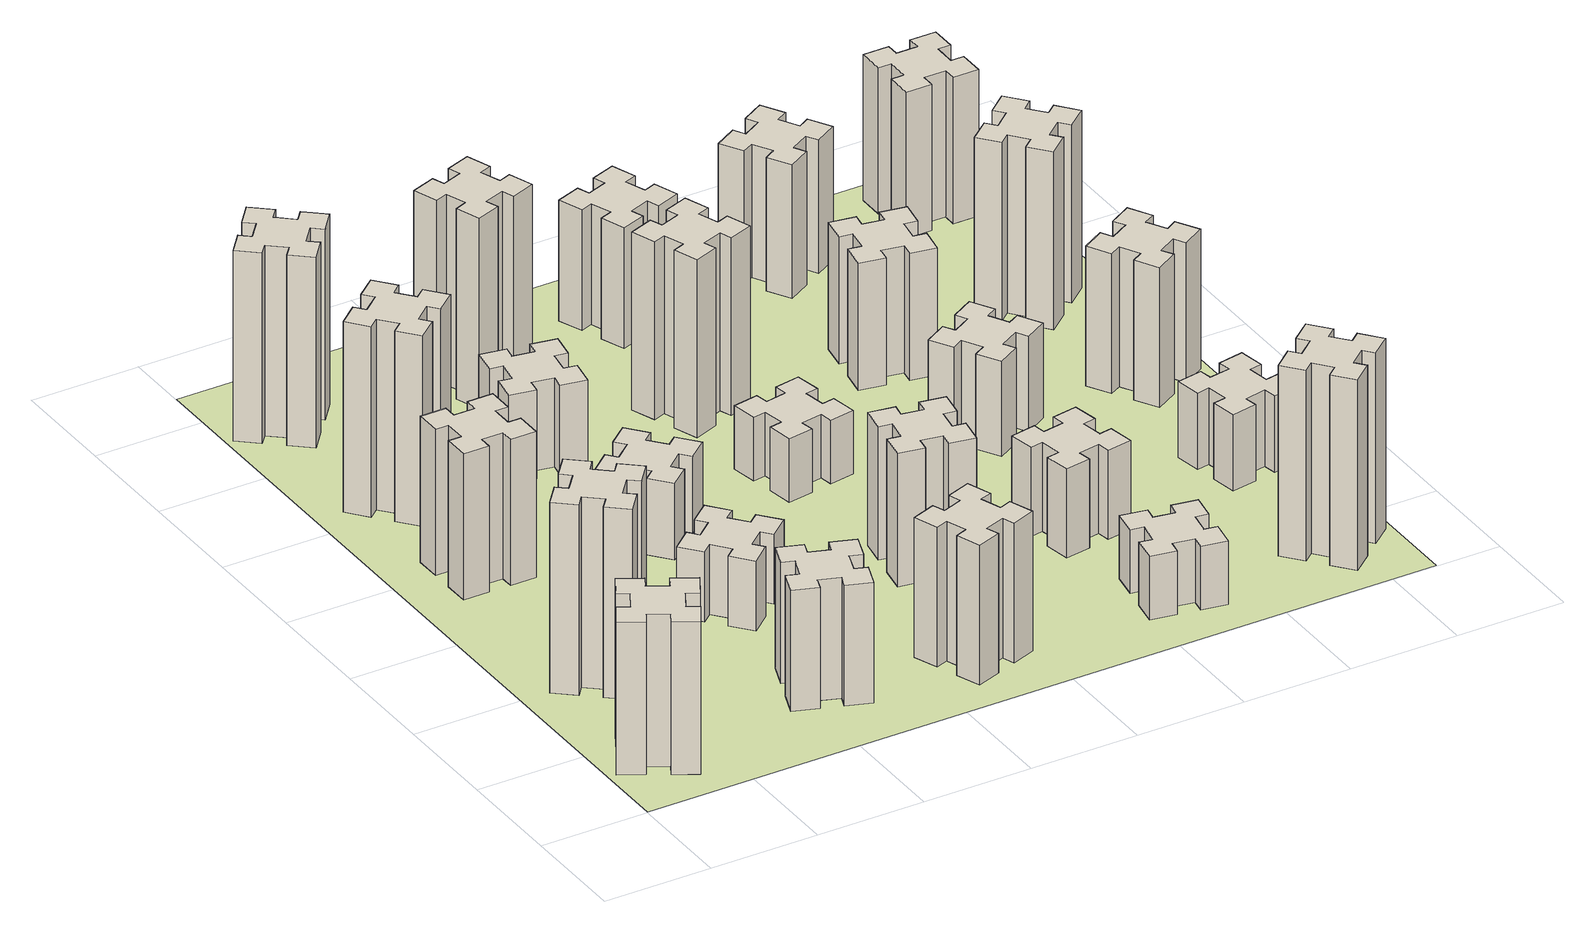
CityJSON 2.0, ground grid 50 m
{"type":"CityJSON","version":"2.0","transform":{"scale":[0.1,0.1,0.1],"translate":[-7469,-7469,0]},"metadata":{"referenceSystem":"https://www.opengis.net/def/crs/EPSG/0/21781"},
"CityObjects":{
"building1":{"type":"Building","attributes":{"class":"1000","function":"1000","usage":"1000","yearOfConstruction":2016,"roofType":"1000","measuredHeight":72,"storeysAboveGround":30,"storeysBelowGround":0},"geometry":[{"type":"Solid","lod":"1","boundaries":[[[[0,1,2,3,4,5,6,7,8,9,10,11,12,13,14,15,16,17,18,19]],[[17,16,20,21]],[[16,15,22,20]],[[15,14,23,22]],[[14,13,24,23]],[[13,12,25,24]],[[12,11,26,25]],[[11,10,27,26]],[[10,9,28,27]],[[9,8,29,28]],[[8,7,30,29]],[[7,6,31,30]],[[6,5,32,31]],[[5,4,33,32]],[[4,3,34,33]],[[3,2,35,34]],[[2,1,36,35]],[[1,0,37,36]],[[0,19,38,37]],[[19,18,39,38]],[[18,17,21,39]],[[24,25,26,27,28,29,30,31,32,33,34,35,36,37,38,39,21,20,22,23]]]]}]},
"building2":{"type":"Building","attributes":{"class":"1000","function":"1000","usage":"1000","yearOfConstruction":2016,"roofType":"1000","measuredHeight":90,"storeysAboveGround":30,"storeysBelowGround":0},"geometry":[{"type":"Solid","lod":"1","boundaries":[[[[40,41,42,43,44,45,46,47,48,49,50,51,52,53,54,55,56,57,58,59]],[[57,56,60,61]],[[56,55,62,60]],[[55,54,63,62]],[[54,53,64,63]],[[53,52,65,64]],[[52,51,66,65]],[[51,50,67,66]],[[50,49,68,67]],[[49,48,69,68]],[[48,47,70,69]],[[47,46,71,70]],[[46,45,72,71]],[[45,44,73,72]],[[44,43,74,73]],[[43,42,75,74]],[[42,41,76,75]],[[41,40,77,76]],[[40,59,78,77]],[[59,58,79,78]],[[58,57,61,79]],[[64,65,66,67,68,69,70,71,72,73,74,75,76,77,78,79,61,60,62,63]]]]}]},
"building3":{"type":"Building","attributes":{"class":"1000","function":"1000","usage":"1000","yearOfConstruction":2016,"roofType":"1000","measuredHeight":69,"storeysAboveGround":30,"storeysBelowGround":0},"geometry":[{"type":"Solid","lod":"1","boundaries":[[[[80,81,82,83,84,85,86,87,88,89,90,91,92,93,94,95,96,97,98,99]],[[97,96,100,101]],[[96,95,102,100]],[[95,94,103,102]],[[94,93,104,103]],[[93,92,105,104]],[[92,91,106,105]],[[91,90,107,106]],[[90,89,108,107]],[[89,88,109,108]],[[88,87,110,109]],[[87,86,111,110]],[[86,85,112,111]],[[85,84,113,112]],[[84,83,114,113]],[[83,82,115,114]],[[82,81,116,115]],[[81,80,117,116]],[[80,99,118,117]],[[99,98,119,118]],[[98,97,101,119]],[[104,105,106,107,108,109,110,111,112,113,114,115,116,117,118,119,101,100,102,103]]]]}]},
"building4":{"type":"Building","attributes":{"class":"1000","function":"1000","usage":"1000","yearOfConstruction":2016,"roofType":"1000","measuredHeight":90,"storeysAboveGround":30,"storeysBelowGround":0},"geometry":[{"type":"Solid","lod":"1","boundaries":[[[[120,121,122,123,124,125,126,127,128,129,130,131,132,133,134,135,136,137,138,139]],[[137,136,140,141]],[[136,135,142,140]],[[135,134,143,142]],[[134,133,144,143]],[[133,132,145,144]],[[132,131,146,145]],[[131,130,147,146]],[[130,129,148,147]],[[129,128,149,148]],[[128,127,150,149]],[[127,126,151,150]],[[126,125,152,151]],[[125,124,153,152]],[[124,123,154,153]],[[123,122,155,154]],[[122,121,156,155]],[[121,120,157,156]],[[120,139,158,157]],[[139,138,159,158]],[[138,137,141,159]],[[144,145,146,147,148,149,150,151,152,153,154,155,156,157,158,159,141,140,142,143]]]]}]},
"building5":{"type":"Building","attributes":{"class":"1000","function":"1000","usage":"1000","yearOfConstruction":2016,"roofType":"1000","measuredHeight":57,"storeysAboveGround":30,"storeysBelowGround":0},"geometry":[{"type":"Solid","lod":"1","boundaries":[[[[160,161,162,163,164,165,166,167,168,169,170,171,172,173,174,175,176,177,178,179]],[[177,176,180,181]],[[176,175,182,180]],[[175,174,183,182]],[[174,173,184,183]],[[173,172,185,184]],[[172,171,186,185]],[[171,170,187,186]],[[170,169,188,187]],[[169,168,189,188]],[[168,167,190,189]],[[167,166,191,190]],[[166,165,192,191]],[[165,164,193,192]],[[164,163,194,193]],[[163,162,195,194]],[[162,161,196,195]],[[161,160,197,196]],[[160,179,198,197]],[[179,178,199,198]],[[178,177,181,199]],[[184,185,186,187,188,189,190,191,192,193,194,195,196,197,198,199,181,180,182,183]]]]}]},
"building6":{"type":"Building","attributes":{"class":"1000","function":"1000","usage":"1000","yearOfConstruction":2016,"roofType":"1000","measuredHeight":90,"storeysAboveGround":30,"storeysBelowGround":0},"geometry":[{"type":"Solid","lod":"1","boundaries":[[[[200,201,202,203,204,205,206,207,208,209,210,211,212,213,214,215,216,217,218,219]],[[217,216,220,221]],[[216,215,222,220]],[[215,214,223,222]],[[214,213,224,223]],[[213,212,225,224]],[[212,211,226,225]],[[211,210,227,226]],[[210,209,228,227]],[[209,208,229,228]],[[208,207,230,229]],[[207,206,231,230]],[[206,205,232,231]],[[205,204,233,232]],[[204,203,234,233]],[[203,202,235,234]],[[202,201,236,235]],[[201,200,237,236]],[[200,219,238,237]],[[219,218,239,238]],[[218,217,221,239]],[[224,225,226,227,228,229,230,231,232,233,234,235,236,237,238,239,221,220,222,223]]]]}]},
"building7":{"type":"Building","attributes":{"class":"1000","function":"1000","usage":"1000","yearOfConstruction":2016,"roofType":"1000","measuredHeight":33,"storeysAboveGround":30,"storeysBelowGround":0},"geometry":[{"type":"Solid","lod":"1","boundaries":[[[[240,241,242,243,244,245,246,247,248,249,250,251,252,253,254,255,256,257,258,259]],[[257,256,260,261]],[[256,255,262,260]],[[255,254,263,262]],[[254,253,264,263]],[[253,252,265,264]],[[252,251,266,265]],[[251,250,267,266]],[[250,249,268,267]],[[249,248,269,268]],[[248,247,270,269]],[[247,246,271,270]],[[246,245,272,271]],[[245,244,273,272]],[[244,243,274,273]],[[243,242,275,274]],[[242,241,276,275]],[[241,240,277,276]],[[240,259,278,277]],[[259,258,279,278]],[[258,257,261,279]],[[264,265,266,267,268,269,270,271,272,273,274,275,276,277,278,279,261,260,262,263]]]]}]},
"building8":{"type":"Building","attributes":{"class":"1000","function":"1000","usage":"1000","yearOfConstruction":2016,"roofType":"1000","measuredHeight":36,"storeysAboveGround":30,"storeysBelowGround":0},"geometry":[{"type":"Solid","lod":"1","boundaries":[[[[280,281,282,283,284,285,286,287,288,289,290,291,292,293,294,295,296,297,298,299]],[[297,296,300,301]],[[296,295,302,300]],[[295,294,303,302]],[[294,293,304,303]],[[293,292,305,304]],[[292,291,306,305]],[[291,290,307,306]],[[290,289,308,307]],[[289,288,309,308]],[[288,287,310,309]],[[287,286,311,310]],[[286,285,312,311]],[[285,284,313,312]],[[284,283,314,313]],[[283,282,315,314]],[[282,281,316,315]],[[281,280,317,316]],[[280,299,318,317]],[[299,298,319,318]],[[298,297,301,319]],[[304,305,306,307,308,309,310,311,312,313,314,315,316,317,318,319,301,300,302,303]]]]}]},
"building9":{"type":"Building","attributes":{"class":"1000","function":"1000","usage":"1000","yearOfConstruction":2016,"roofType":"1000","measuredHeight":42,"storeysAboveGround":30,"storeysBelowGround":0},"geometry":[{"type":"Solid","lod":"1","boundaries":[[[[320,321,322,323,324,325,326,327,328,329,330,331,332,333,334,335,336,337,338,339]],[[337,336,340,341]],[[336,335,342,340]],[[335,334,343,342]],[[334,333,344,343]],[[333,332,345,344]],[[332,331,346,345]],[[331,330,347,346]],[[330,329,348,347]],[[329,328,349,348]],[[328,327,350,349]],[[327,326,351,350]],[[326,325,352,351]],[[325,324,353,352]],[[324,323,354,353]],[[323,322,355,354]],[[322,321,356,355]],[[321,320,357,356]],[[320,339,358,357]],[[339,338,359,358]],[[338,337,341,359]],[[344,345,346,347,348,349,350,351,352,353,354,355,356,357,358,359,341,340,342,343]]]]}]},
"building10":{"type":"Building","attributes":{"class":"1000","function":"1000","usage":"1000","yearOfConstruction":2016,"roofType":"1000","measuredHeight":66,"storeysAboveGround":30,"storeysBelowGround":0},"geometry":[{"type":"Solid","lod":"1","boundaries":[[[[360,361,362,363,364,365,366,367,368,369,370,371,372,373,374,375,376,377,378,379]],[[377,376,380,381]],[[376,375,382,380]],[[375,374,383,382]],[[374,373,384,383]],[[373,372,385,384]],[[372,371,386,385]],[[371,370,387,386]],[[370,369,388,387]],[[369,368,389,388]],[[368,367,390,389]],[[367,366,391,390]],[[366,365,392,391]],[[365,364,393,392]],[[364,363,394,393]],[[363,362,395,394]],[[362,361,396,395]],[[361,360,397,396]],[[360,379,398,397]],[[379,378,399,398]],[[378,377,381,399]],[[384,385,386,387,388,389,390,391,392,393,394,395,396,397,398,399,381,380,382,383]]]]}]},
"building11":{"type":"Building","attributes":{"class":"1000","function":"1000","usage":"1000","yearOfConstruction":2016,"roofType":"1000","measuredHeight":90,"storeysAboveGround":30,"storeysBelowGround":0},"geometry":[{"type":"Solid","lod":"1","boundaries":[[[[400,401,402,403,404,405,406,407,408,409,410,411,412,413,414,415,416,417,418,419]],[[417,416,420,421]],[[416,415,422,420]],[[415,414,423,422]],[[414,413,424,423]],[[413,412,425,424]],[[412,411,426,425]],[[411,410,427,426]],[[410,409,428,427]],[[409,408,429,428]],[[408,407,430,429]],[[407,406,431,430]],[[406,405,432,431]],[[405,404,433,432]],[[404,403,434,433]],[[403,402,435,434]],[[402,401,436,435]],[[401,400,437,436]],[[400,419,438,437]],[[419,418,439,438]],[[418,417,421,439]],[[424,425,426,427,428,429,430,431,432,433,434,435,436,437,438,439,421,420,422,423]]]]}]},
"building12":{"type":"Building","attributes":{"class":"1000","function":"1000","usage":"1000","yearOfConstruction":2016,"roofType":"1000","measuredHeight":63,"storeysAboveGround":30,"storeysBelowGround":0},"geometry":[{"type":"Solid","lod":"1","boundaries":[[[[440,441,442,443,444,445,446,447,448,449,450,451,452,453,454,455,456,457,458,459]],[[457,456,460,461]],[[456,455,462,460]],[[455,454,463,462]],[[454,453,464,463]],[[453,452,465,464]],[[452,451,466,465]],[[451,450,467,466]],[[450,449,468,467]],[[449,448,469,468]],[[448,447,470,469]],[[447,446,471,470]],[[446,445,472,471]],[[445,444,473,472]],[[444,443,474,473]],[[443,442,475,474]],[[442,441,476,475]],[[441,440,477,476]],[[440,459,478,477]],[[459,458,479,478]],[[458,457,461,479]],[[464,465,466,467,468,469,470,471,472,473,474,475,476,477,478,479,461,460,462,463]]]]}]},
"building13":{"type":"Building","attributes":{"class":"1000","function":"1000","usage":"1000","yearOfConstruction":2016,"roofType":"1000","measuredHeight":30,"storeysAboveGround":30,"storeysBelowGround":0},"geometry":[{"type":"Solid","lod":"1","boundaries":[[[[480,481,482,483,484,485,486,487,488,489,490,491,492,493,494,495,496,497,498,499]],[[497,496,500,501]],[[496,495,502,500]],[[495,494,503,502]],[[494,493,504,503]],[[493,492,505,504]],[[492,491,506,505]],[[491,490,507,506]],[[490,489,508,507]],[[489,488,509,508]],[[488,487,510,509]],[[487,486,511,510]],[[486,485,512,511]],[[485,484,513,512]],[[484,483,514,513]],[[483,482,515,514]],[[482,481,516,515]],[[481,480,517,516]],[[480,499,518,517]],[[499,498,519,518]],[[498,497,501,519]],[[504,505,506,507,508,509,510,511,512,513,514,515,516,517,518,519,501,500,502,503]]]]}]},
"building14":{"type":"Building","attributes":{"class":"1000","function":"1000","usage":"1000","yearOfConstruction":2016,"roofType":"1000","measuredHeight":84,"storeysAboveGround":30,"storeysBelowGround":0},"geometry":[{"type":"Solid","lod":"1","boundaries":[[[[520,521,522,523,524,525,526,527,528,529,530,531,532,533,534,535,536,537,538,539]],[[537,536,540,541]],[[536,535,542,540]],[[535,534,543,542]],[[534,533,544,543]],[[533,532,545,544]],[[532,531,546,545]],[[531,530,547,546]],[[530,529,548,547]],[[529,528,549,548]],[[528,527,550,549]],[[527,526,551,550]],[[526,525,552,551]],[[525,524,553,552]],[[524,523,554,553]],[[523,522,555,554]],[[522,521,556,555]],[[521,520,557,556]],[[520,539,558,557]],[[539,538,559,558]],[[538,537,541,559]],[[544,545,546,547,548,549,550,551,552,553,554,555,556,557,558,559,541,540,542,543]]]]}]},
"building15":{"type":"Building","attributes":{"class":"1000","function":"1000","usage":"1000","yearOfConstruction":2016,"roofType":"1000","measuredHeight":30,"storeysAboveGround":30,"storeysBelowGround":0},"geometry":[{"type":"Solid","lod":"1","boundaries":[[[[560,561,562,563,564,565,566,567,568,569,570,571,572,573,574,575,576,577,578,579]],[[577,576,580,581]],[[576,575,582,580]],[[575,574,583,582]],[[574,573,584,583]],[[573,572,585,584]],[[572,571,586,585]],[[571,570,587,586]],[[570,569,588,587]],[[569,568,589,588]],[[568,567,590,589]],[[567,566,591,590]],[[566,565,592,591]],[[565,564,593,592]],[[564,563,594,593]],[[563,562,595,594]],[[562,561,596,595]],[[561,560,597,596]],[[560,579,598,597]],[[579,578,599,598]],[[578,577,581,599]],[[584,585,586,587,588,589,590,591,592,593,594,595,596,597,598,599,581,580,582,583]]]]}]},
"building16":{"type":"Building","attributes":{"class":"1000","function":"1000","usage":"1000","yearOfConstruction":2016,"roofType":"1000","measuredHeight":57,"storeysAboveGround":30,"storeysBelowGround":0},"geometry":[{"type":"Solid","lod":"1","boundaries":[[[[600,601,602,603,604,605,606,607,608,609,610,611,612,613,614,615,616,617,618,619]],[[617,616,620,621]],[[616,615,622,620]],[[615,614,623,622]],[[614,613,624,623]],[[613,612,625,624]],[[612,611,626,625]],[[611,610,627,626]],[[610,609,628,627]],[[609,608,629,628]],[[608,607,630,629]],[[607,606,631,630]],[[606,605,632,631]],[[605,604,633,632]],[[604,603,634,633]],[[603,602,635,634]],[[602,601,636,635]],[[601,600,637,636]],[[600,619,638,637]],[[619,618,639,638]],[[618,617,621,639]],[[624,625,626,627,628,629,630,631,632,633,634,635,636,637,638,639,621,620,622,623]]]]}]},
"building17":{"type":"Building","attributes":{"class":"1000","function":"1000","usage":"1000","yearOfConstruction":2016,"roofType":"1000","measuredHeight":42,"storeysAboveGround":30,"storeysBelowGround":0},"geometry":[{"type":"Solid","lod":"1","boundaries":[[[[640,641,642,643,644,645,646,647,648,649,650,651,652,653,654,655,656,657,658,659]],[[657,656,660,661]],[[656,655,662,660]],[[655,654,663,662]],[[654,653,664,663]],[[653,652,665,664]],[[652,651,666,665]],[[651,650,667,666]],[[650,649,668,667]],[[649,648,669,668]],[[648,647,670,669]],[[647,646,671,670]],[[646,645,672,671]],[[645,644,673,672]],[[644,643,674,673]],[[643,642,675,674]],[[642,641,676,675]],[[641,640,677,676]],[[640,659,678,677]],[[659,658,679,678]],[[658,657,661,679]],[[664,665,666,667,668,669,670,671,672,673,674,675,676,677,678,679,661,660,662,663]]]]}]},
"building18":{"type":"Building","attributes":{"class":"1000","function":"1000","usage":"1000","yearOfConstruction":2016,"roofType":"1000","measuredHeight":45,"storeysAboveGround":30,"storeysBelowGround":0},"geometry":[{"type":"Solid","lod":"1","boundaries":[[[[680,681,682,683,684,685,686,687,688,689,690,691,692,693,694,695,696,697,698,699]],[[697,696,700,701]],[[696,695,702,700]],[[695,694,703,702]],[[694,693,704,703]],[[693,692,705,704]],[[692,691,706,705]],[[691,690,707,706]],[[690,689,708,707]],[[689,688,709,708]],[[688,687,710,709]],[[687,686,711,710]],[[686,685,712,711]],[[685,684,713,712]],[[684,683,714,713]],[[683,682,715,714]],[[682,681,716,715]],[[681,680,717,716]],[[680,699,718,717]],[[699,698,719,718]],[[698,697,701,719]],[[704,705,706,707,708,709,710,711,712,713,714,715,716,717,718,719,701,700,702,703]]]]}]},
"building19":{"type":"Building","attributes":{"class":"1000","function":"1000","usage":"1000","yearOfConstruction":2016,"roofType":"1000","measuredHeight":60,"storeysAboveGround":30,"storeysBelowGround":0},"geometry":[{"type":"Solid","lod":"1","boundaries":[[[[720,721,722,723,724,725,726,727,728,729,730,731,732,733,734,735,736,737,738,739]],[[737,736,740,741]],[[736,735,742,740]],[[735,734,743,742]],[[734,733,744,743]],[[733,732,745,744]],[[732,731,746,745]],[[731,730,747,746]],[[730,729,748,747]],[[729,728,749,748]],[[728,727,750,749]],[[727,726,751,750]],[[726,725,752,751]],[[725,724,753,752]],[[724,723,754,753]],[[723,722,755,754]],[[722,721,756,755]],[[721,720,757,756]],[[720,739,758,757]],[[739,738,759,758]],[[738,737,741,759]],[[744,745,746,747,748,749,750,751,752,753,754,755,756,757,758,759,741,740,742,743]]]]}]},
"building20":{"type":"Building","attributes":{"class":"1000","function":"1000","usage":"1000","yearOfConstruction":2016,"roofType":"1000","measuredHeight":90,"storeysAboveGround":30,"storeysBelowGround":0},"geometry":[{"type":"Solid","lod":"1","boundaries":[[[[760,761,762,763,764,765,766,767,768,769,770,771,772,773,774,775,776,777,778,779]],[[777,776,780,781]],[[776,775,782,780]],[[775,774,783,782]],[[774,773,784,783]],[[773,772,785,784]],[[772,771,786,785]],[[771,770,787,786]],[[770,769,788,787]],[[769,768,789,788]],[[768,767,790,789]],[[767,766,791,790]],[[766,765,792,791]],[[765,764,793,792]],[[764,763,794,793]],[[763,762,795,794]],[[762,761,796,795]],[[761,760,797,796]],[[760,779,798,797]],[[779,778,799,798]],[[778,777,781,799]],[[784,785,786,787,788,789,790,791,792,793,794,795,796,797,798,799,781,780,782,783]]]]}]},
"building21":{"type":"Building","attributes":{"class":"1000","function":"1000","usage":"1000","yearOfConstruction":2016,"roofType":"1000","measuredHeight":63,"storeysAboveGround":30,"storeysBelowGround":0},"geometry":[{"type":"Solid","lod":"1","boundaries":[[[[800,801,802,803,804,805,806,807,808,809,810,811,812,813,814,815,816,817,818,819]],[[817,816,820,821]],[[816,815,822,820]],[[815,814,823,822]],[[814,813,824,823]],[[813,812,825,824]],[[812,811,826,825]],[[811,810,827,826]],[[810,809,828,827]],[[809,808,829,828]],[[808,807,830,829]],[[807,806,831,830]],[[806,805,832,831]],[[805,804,833,832]],[[804,803,834,833]],[[803,802,835,834]],[[802,801,836,835]],[[801,800,837,836]],[[800,819,838,837]],[[819,818,839,838]],[[818,817,821,839]],[[824,825,826,827,828,829,830,831,832,833,834,835,836,837,838,839,821,820,822,823]]]]}]},
"building22":{"type":"Building","attributes":{"class":"1000","function":"1000","usage":"1000","yearOfConstruction":2016,"roofType":"1000","measuredHeight":36,"storeysAboveGround":30,"storeysBelowGround":0},"geometry":[{"type":"Solid","lod":"1","boundaries":[[[[840,841,842,843,844,845,846,847,848,849,850,851,852,853,854,855,856,857,858,859]],[[857,856,860,861]],[[856,855,862,860]],[[855,854,863,862]],[[854,853,864,863]],[[853,852,865,864]],[[852,851,866,865]],[[851,850,867,866]],[[850,849,868,867]],[[849,848,869,868]],[[848,847,870,869]],[[847,846,871,870]],[[846,845,872,871]],[[845,844,873,872]],[[844,843,874,873]],[[843,842,875,874]],[[842,841,876,875]],[[841,840,877,876]],[[840,859,878,877]],[[859,858,879,878]],[[858,857,861,879]],[[864,865,866,867,868,869,870,871,872,873,874,875,876,877,878,879,861,860,862,863]]]]}]},
"building23":{"type":"Building","attributes":{"class":"1000","function":"1000","usage":"1000","yearOfConstruction":2016,"roofType":"1000","measuredHeight":66,"storeysAboveGround":30,"storeysBelowGround":0},"geometry":[{"type":"Solid","lod":"1","boundaries":[[[[880,881,882,883,884,885,886,887,888,889,890,891,892,893,894,895,896,897,898,899]],[[897,896,900,901]],[[896,895,902,900]],[[895,894,903,902]],[[894,893,904,903]],[[893,892,905,904]],[[892,891,906,905]],[[891,890,907,906]],[[890,889,908,907]],[[889,888,909,908]],[[888,887,910,909]],[[887,886,911,910]],[[886,885,912,911]],[[885,884,913,912]],[[884,883,914,913]],[[883,882,915,914]],[[882,881,916,915]],[[881,880,917,916]],[[880,899,918,917]],[[899,898,919,918]],[[898,897,901,919]],[[904,905,906,907,908,909,910,911,912,913,914,915,916,917,918,919,901,900,902,903]]]]}]},
"building24":{"type":"Building","attributes":{"class":"1000","function":"1000","usage":"1000","yearOfConstruction":2016,"roofType":"1000","measuredHeight":84,"storeysAboveGround":30,"storeysBelowGround":0},"geometry":[{"type":"Solid","lod":"1","boundaries":[[[[920,921,922,923,924,925,926,927,928,929,930,931,932,933,934,935,936,937,938,939]],[[937,936,940,941]],[[936,935,942,940]],[[935,934,943,942]],[[934,933,944,943]],[[933,932,945,944]],[[932,931,946,945]],[[931,930,947,946]],[[930,929,948,947]],[[929,928,949,948]],[[928,927,950,949]],[[927,926,951,950]],[[926,925,952,951]],[[925,924,953,952]],[[924,923,954,953]],[[923,922,955,954]],[[922,921,956,955]],[[921,920,957,956]],[[920,939,958,957]],[[939,938,959,958]],[[938,937,941,959]],[[944,945,946,947,948,949,950,951,952,953,954,955,956,957,958,959,941,940,942,943]]]]}]},
"building25":{"type":"Building","attributes":{"class":"1000","function":"1000","usage":"1000","yearOfConstruction":2016,"roofType":"1000","measuredHeight":69,"storeysAboveGround":30,"storeysBelowGround":0},"geometry":[{"type":"Solid","lod":"1","boundaries":[[[[960,961,962,963,964,965,966,967,968,969,970,971,972,973,974,975,976,977,978,979]],[[977,976,980,981]],[[976,975,982,980]],[[975,974,983,982]],[[974,973,984,983]],[[973,972,985,984]],[[972,971,986,985]],[[971,970,987,986]],[[970,969,988,987]],[[969,968,989,988]],[[968,967,990,989]],[[967,966,991,990]],[[966,965,992,991]],[[965,964,993,992]],[[964,963,994,993]],[[963,962,995,994]],[[962,961,996,995]],[[961,960,997,996]],[[960,979,998,997]],[[979,978,999,998]],[[978,977,981,999]],[[984,985,986,987,988,989,990,991,992,993,994,995,996,997,998,999,981,980,982,983]]]]}]},
"landuse1":{"type":"LandUse","attributes":{"name":"plot1","function":"1010"},"geometry":[{"type":"MultiSurface","lod":"1","boundaries":[[[1000,1001,1002,1003]]]}]}
},
"vertices":[
[177,305,0],[264,255,0],[234,203,0],[338,143,0],[398,247,0],[346,277,0],[396,364,0],[448,334,0],[508,438,0],[404,498,0],[374,446,0],[287,496,0],[317,548,0],[213,608,0],[153,504,0],[205,474,0],[155,387,0],[103,417,0],[43,313,0],[147,253,0],[155,387,720],[103,417,720],[205,474,720],[153,504,720],[213,608,720],[317,548,720],[287,496,720],[374,446,720],[404,498,720],[508,438,720],[448,334,720],[396,364,720],[346,277,720],[398,247,720],[338,143,720],[234,203,720],[264,255,720],[177,305,720],[147,253,720],[43,313,720],
[484,1067,0],[408,1132,0],[446,1178,0],[354,1255,0],[277,1163,0],[323,1124,0],[259,1048,0],[213,1086,0],[136,994,0],[228,917,0],[266,963,0],[343,899,0],[304,853,0],[396,776,0],[473,868,0],[427,906,0],[492,983,0],[538,944,0],[615,1036,0],[523,1113,0],[492,983,900],[538,944,900],[427,906,900],[473,868,900],[396,776,900],[304,853,900],[343,899,900],[266,963,900],[228,917,900],[136,994,900],[213,1086,900],[259,1048,900],[323,1124,900],[277,1163,900],[354,1255,900],[446,1178,900],[408,1132,900],[484,1067,900],[523,1113,900],[615,1036,900],
[425,2065,0],[325,2065,0],[325,2125,0],[205,2125,0],[205,2005,0],[265,2005,0],[265,1905,0],[205,1905,0],[205,1785,0],[325,1785,0],[325,1845,0],[425,1845,0],[425,1785,0],[545,1785,0],[545,1905,0],[485,1905,0],[485,2005,0],[545,2005,0],[545,2125,0],[425,2125,0],[485,2005,690],[545,2005,690],[485,1905,690],[545,1905,690],[545,1785,690],[425,1785,690],[425,1845,690],[325,1845,690],[325,1785,690],[205,1785,690],[205,1905,690],[265,1905,690],[265,2005,690],[205,2005,690],[205,2125,690],[325,2125,690],[325,2065,690],[425,2065,690],[425,2125,690],[545,2125,690],
[492,2628,0],[427,2704,0],[473,2743,0],[396,2835,0],[304,2758,0],[343,2712,0],[266,2647,0],[228,2693,0],[136,2616,0],[213,2524,0],[259,2563,0],[323,2486,0],[277,2448,0],[354,2356,0],[446,2433,0],[408,2479,0],[484,2543,0],[523,2497,0],[615,2574,0],[538,2666,0],[484,2543,900],[523,2497,900],[408,2479,900],[446,2433,900],[354,2356,900],[277,2448,900],[323,2486,900],[259,2563,900],[213,2524,900],[136,2616,900],[228,2693,900],[266,2647,900],[343,2712,900],[304,2758,900],[396,2835,900],[473,2743,900],[427,2704,900],[492,2628,900],[538,2666,900],[615,2574,900],
[1202,391,0],[1236,485,0],[1292,464,0],[1333,577,0],[1220,618,0],[1200,562,0],[1106,596,0],[1127,652,0],[1014,693,0],[973,580,0],[1029,560,0],[995,466,0],[939,487,0],[897,374,0],[1010,333,0],[1031,389,0],[1125,355,0],[1104,299,0],[1217,257,0],[1258,370,0],[1125,355,570],[1104,299,570],[1031,389,570],[1010,333,570],[897,374,570],[939,487,570],[995,466,570],[1029,560,570],[973,580,570],[1014,693,570],[1127,652,570],[1106,596,570],[1200,562,570],[1220,618,570],[1333,577,570],[1292,464,570],[1236,485,570],[1202,391,570],[1258,370,570],[1217,257,570],
[384,3387,0],[308,3452,0],[346,3498,0],[254,3575,0],[177,3483,0],[223,3444,0],[159,3368,0],[113,3406,0],[36,3314,0],[128,3237,0],[166,3283,0],[243,3219,0],[204,3173,0],[296,3096,0],[373,3188,0],[327,3226,0],[392,3303,0],[438,3264,0],[515,3356,0],[423,3433,0],[392,3303,900],[438,3264,900],[327,3226,900],[373,3188,900],[296,3096,900],[204,3173,900],[243,3219,900],[166,3283,900],[128,3237,900],[36,3314,900],[113,3406,900],[159,3368,900],[223,3444,900],[177,3483,900],[254,3575,900],[346,3498,900],[308,3452,900],[384,3387,900],[423,3433,900],[515,3356,900],
[1083,1332,0],[1006,1267,0],[968,1313,0],[876,1236,0],[953,1144,0],[999,1183,0],[1063,1106,0],[1017,1068,0],[1094,976,0],[1186,1053,0],[1148,1099,0],[1224,1163,0],[1263,1117,0],[1355,1194,0],[1278,1286,0],[1232,1248,0],[1167,1324,0],[1213,1363,0],[1136,1455,0],[1044,1378,0],[1167,1324,330],[1213,1363,330],[1232,1248,330],[1278,1286,330],[1355,1194,330],[1263,1117,330],[1224,1163,330],[1148,1099,330],[1186,1053,330],[1094,976,330],[1017,1068,330],[1063,1106,330],[999,1183,330],[953,1144,330],[876,1236,330],[968,1313,330],[1006,1267,330],[1083,1332,330],[1044,1378,330],[1136,1455,330],
[1232,1888,0],[1167,1964,0],[1213,2003,0],[1136,2095,0],[1044,2018,0],[1083,1972,0],[1006,1907,0],[968,1953,0],[876,1876,0],[953,1784,0],[999,1823,0],[1063,1746,0],[1017,1708,0],[1094,1616,0],[1186,1693,0],[1148,1739,0],[1224,1803,0],[1263,1757,0],[1355,1834,0],[1278,1926,0],[1224,1803,360],[1263,1757,360],[1148,1739,360],[1186,1693,360],[1094,1616,360],[1017,1708,360],[1063,1746,360],[999,1823,360],[953,1784,360],[876,1876,360],[968,1953,360],[1006,1907,360],[1083,1972,360],[1044,2018,360],[1136,2095,360],[1213,2003,360],[1167,1964,360],[1232,1888,360],[1278,1926,360],[1355,1834,360],
[1115,2527,0],[1132,2625,0],[1191,2615,0],[1212,2733,0],[1094,2754,0],[1084,2695,0],[985,2712,0],[996,2771,0],[877,2792,0],[857,2674,0],[916,2664,0],[898,2565,0],[839,2576,0],[818,2457,0],[937,2437,0],[947,2496,0],[1045,2478,0],[1035,2419,0],[1153,2398,0],[1174,2517,0],[1045,2478,420],[1035,2419,420],[947,2496,420],[937,2437,420],[818,2457,420],[839,2576,420],[898,2565,420],[916,2664,420],[857,2674,420],[877,2792,420],[996,2771,420],[985,2712,420],[1084,2695,420],[1094,2754,420],[1212,2733,420],[1191,2615,420],[1132,2625,420],[1115,2527,420],[1174,2517,420],[1153,2398,420],
[1765,496,0],[1671,462,0],[1650,518,0],[1537,477,0],[1579,364,0],[1635,385,0],[1669,291,0],[1613,270,0],[1654,157,0],[1767,199,0],[1746,255,0],[1840,289,0],[1860,233,0],[1973,274,0],[1932,387,0],[1876,366,0],[1842,460,0],[1898,480,0],[1857,593,0],[1744,552,0],[1842,460,660],[1898,480,660],[1876,366,660],[1932,387,660],[1973,274,660],[1860,233,660],[1840,289,660],[1746,255,660],[1767,199,660],[1654,157,660],[1613,270,660],[1669,291,660],[1635,385,660],[1579,364,660],[1537,477,660],[1650,518,660],[1671,462,660],[1765,496,660],[1744,552,660],[1857,593,660],
[1125,3356,0],[1031,3322,0],[1010,3378,0],[897,3337,0],[939,3224,0],[995,3245,0],[1029,3151,0],[973,3130,0],[1014,3017,0],[1127,3059,0],[1106,3115,0],[1200,3149,0],[1220,3093,0],[1333,3134,0],[1292,3247,0],[1236,3226,0],[1202,3320,0],[1258,3340,0],[1217,3453,0],[1104,3412,0],[1202,3320,900],[1258,3340,900],[1236,3226,900],[1292,3247,900],[1333,3134,900],[1220,3093,900],[1200,3149,900],[1106,3115,900],[1127,3059,900],[1014,3017,900],[973,3130,900],[1029,3151,900],[995,3245,900],[939,3224,900],[897,3337,900],[1010,3378,900],[1031,3322,900],[1125,3356,900],[1104,3412,900],[1217,3453,900],
[2055,1047,0],[2072,1145,0],[2131,1135,0],[2152,1253,0],[2034,1274,0],[2024,1215,0],[1925,1232,0],[1936,1291,0],[1817,1312,0],[1797,1194,0],[1856,1184,0],[1838,1085,0],[1779,1096,0],[1758,977,0],[1877,957,0],[1887,1016,0],[1985,998,0],[1975,939,0],[2093,918,0],[2114,1037,0],[1985,998,630],[1975,939,630],[1887,1016,630],[1877,957,630],[1758,977,630],[1779,1096,630],[1838,1085,630],[1856,1184,630],[1797,1194,630],[1817,1312,630],[1936,1291,630],[1925,1232,630],[2024,1215,630],[2034,1274,630],[2152,1253,630],[2131,1135,630],[2072,1145,630],[2055,1047,630],[2114,1037,630],[2093,918,630],
[1972,1925,0],[1955,2024,0],[2014,2034,0],[1993,2152,0],[1875,2131,0],[1885,2072,0],[1787,2055,0],[1777,2114,0],[1658,2093,0],[1679,1975,0],[1738,1985,0],[1756,1887,0],[1697,1877,0],[1717,1758,0],[1836,1779,0],[1825,1838,0],[1924,1856,0],[1934,1797,0],[2052,1817,0],[2031,1936,0],[1924,1856,300],[1934,1797,300],[1825,1838,300],[1836,1779,300],[1717,1758,300],[1697,1877,300],[1756,1887,300],[1738,1985,300],[1679,1975,300],[1658,2093,300],[1777,2114,300],[1787,2055,300],[1885,2072,300],[1875,2131,300],[1993,2152,300],[2014,2034,300],[1955,2024,300],[1972,1925,300],[2031,1936,300],[2052,1817,300],
[1876,2586,0],[1842,2680,0],[1898,2700,0],[1857,2813,0],[1744,2772,0],[1765,2716,0],[1671,2682,0],[1650,2738,0],[1537,2697,0],[1579,2584,0],[1635,2605,0],[1669,2511,0],[1613,2490,0],[1654,2377,0],[1767,2419,0],[1746,2475,0],[1840,2509,0],[1860,2453,0],[1973,2494,0],[1932,2607,0],[1840,2509,840],[1860,2453,840],[1746,2475,840],[1767,2419,840],[1654,2377,840],[1613,2490,840],[1669,2511,840],[1635,2605,840],[1579,2584,840],[1537,2697,840],[1650,2738,840],[1671,2682,840],[1765,2716,840],[1744,2772,840],[1857,2813,840],[1898,2700,840],[1842,2680,840],[1876,2586,840],[1932,2607,840],[1973,2494,840],
[2596,444,0],[2578,345,0],[2519,356,0],[2498,237,0],[2617,217,0],[2627,276,0],[2725,258,0],[2715,199,0],[2833,178,0],[2854,297,0],[2795,307,0],[2812,405,0],[2871,395,0],[2892,513,0],[2774,534,0],[2764,475,0],[2665,492,0],[2676,551,0],[2557,572,0],[2537,454,0],[2665,492,300],[2676,551,300],[2764,475,300],[2774,534,300],[2892,513,300],[2871,395,300],[2812,405,300],[2795,307,300],[2854,297,300],[2833,178,300],[2715,199,300],[2725,258,300],[2627,276,300],[2617,217,300],[2498,237,300],[2519,356,300],[2578,345,300],[2596,444,300],[2537,454,300],[2557,572,300],
[1846,3215,0],[1940,3249,0],[1960,3193,0],[2073,3234,0],[2032,3347,0],[1976,3326,0],[1942,3420,0],[1998,3440,0],[1957,3553,0],[1844,3512,0],[1865,3456,0],[1771,3422,0],[1750,3478,0],[1637,3437,0],[1679,3324,0],[1735,3345,0],[1769,3251,0],[1713,3230,0],[1754,3117,0],[1867,3159,0],[1769,3251,570],[1713,3230,570],[1735,3345,570],[1679,3324,570],[1637,3437,570],[1750,3478,570],[1771,3422,570],[1865,3456,570],[1844,3512,570],[1957,3553,570],[1998,3440,570],[1942,3420,570],[1976,3326,570],[2032,3347,570],[2073,3234,570],[1960,3193,570],[1940,3249,570],[1846,3215,570],[1867,3159,570],[1754,3117,570],
[2625,1132,0],[2527,1115,0],[2517,1174,0],[2398,1153,0],[2419,1035,0],[2478,1045,0],[2496,947,0],[2437,937,0],[2457,818,0],[2576,839,0],[2565,898,0],[2664,916,0],[2674,857,0],[2792,877,0],[2771,996,0],[2712,985,0],[2695,1084,0],[2754,1094,0],[2733,1212,0],[2615,1191,0],[2695,1084,420],[2754,1094,420],[2712,985,420],[2771,996,420],[2792,877,420],[2674,857,420],[2664,916,420],[2565,898,420],[2576,839,420],[2457,818,420],[2437,937,420],[2496,947,420],[2478,1045,420],[2419,1035,420],[2398,1153,420],[2517,1174,420],[2527,1115,420],[2625,1132,420],[2615,1191,420],[2733,1212,420],
[2575,1844,0],[2625,1757,0],[2573,1727,0],[2633,1623,0],[2737,1683,0],[2707,1735,0],[2794,1785,0],[2824,1733,0],[2928,1793,0],[2868,1897,0],[2816,1867,0],[2766,1954,0],[2818,1984,0],[2758,2088,0],[2654,2028,0],[2684,1976,0],[2597,1926,0],[2567,1978,0],[2463,1918,0],[2523,1814,0],[2597,1926,450],[2567,1978,450],[2684,1976,450],[2654,2028,450],[2758,2088,450],[2818,1984,450],[2766,1954,450],[2816,1867,450],[2868,1897,450],[2928,1793,450],[2824,1733,450],[2794,1785,450],[2707,1735,450],[2737,1683,450],[2633,1623,450],[2573,1727,450],[2625,1757,450],[2575,1844,450],[2523,1814,450],[2463,1918,450],
[2496,2564,0],[2478,2465,0],[2419,2476,0],[2398,2357,0],[2517,2337,0],[2527,2396,0],[2625,2378,0],[2615,2319,0],[2733,2298,0],[2754,2417,0],[2695,2427,0],[2712,2525,0],[2771,2515,0],[2792,2633,0],[2674,2654,0],[2664,2595,0],[2565,2612,0],[2576,2671,0],[2457,2692,0],[2437,2574,0],[2565,2612,600],[2576,2671,600],[2664,2595,600],[2674,2654,600],[2792,2633,600],[2771,2515,600],[2712,2525,600],[2695,2427,600],[2754,2417,600],[2733,2298,600],[2615,2319,600],[2625,2378,600],[2527,2396,600],[2517,2337,600],[2398,2357,600],[2419,2476,600],[2478,2465,600],[2496,2564,600],[2437,2574,600],[2457,2692,600],
[3468,259,0],[3544,323,0],[3583,277,0],[3675,354,0],[3598,446,0],[3552,408,0],[3487,484,0],[3533,523,0],[3456,615,0],[3364,538,0],[3403,492,0],[3326,427,0],[3288,473,0],[3196,396,0],[3273,304,0],[3319,343,0],[3383,266,0],[3337,228,0],[3414,136,0],[3506,213,0],[3383,266,900],[3337,228,900],[3319,343,900],[3273,304,900],[3196,396,900],[3288,473,900],[3326,427,900],[3403,492,900],[3364,538,900],[3456,615,900],[3533,523,900],[3487,484,900],[3552,408,900],[3598,446,900],[3675,354,900],[3583,277,900],[3544,323,900],[3468,259,900],[3506,213,900],[3414,136,900],
[2716,3347,0],[2666,3434,0],[2718,3464,0],[2658,3568,0],[2554,3508,0],[2584,3456,0],[2497,3406,0],[2467,3458,0],[2363,3398,0],[2423,3294,0],[2475,3324,0],[2525,3237,0],[2473,3207,0],[2533,3103,0],[2637,3163,0],[2607,3215,0],[2694,3265,0],[2724,3213,0],[2828,3273,0],[2768,3377,0],[2694,3265,630],[2724,3213,630],[2607,3215,630],[2637,3163,630],[2533,3103,630],[2473,3207,630],[2525,3237,630],[2475,3324,630],[2423,3294,630],[2363,3398,630],[2467,3458,630],[2497,3406,630],[2584,3456,630],[2554,3508,630],[2658,3568,630],[2718,3464,630],[2666,3434,630],[2716,3347,630],[2768,3377,630],[2828,3273,630],
[3465,1232,0],[3367,1215,0],[3357,1274,0],[3238,1253,0],[3259,1135,0],[3318,1145,0],[3336,1047,0],[3277,1037,0],[3297,918,0],[3416,939,0],[3405,998,0],[3504,1016,0],[3514,957,0],[3632,977,0],[3611,1096,0],[3552,1085,0],[3535,1184,0],[3594,1194,0],[3573,1312,0],[3455,1291,0],[3535,1184,360],[3594,1194,360],[3552,1085,360],[3611,1096,360],[3632,977,360],[3514,957,360],[3504,1016,360],[3405,998,360],[3416,939,360],[3297,918,360],[3277,1037,360],[3336,1047,360],[3318,1145,360],[3259,1135,360],[3238,1253,360],[3357,1274,360],[3367,1215,360],[3465,1232,360],[3455,1291,360],[3573,1312,360],
[3556,1867,0],[3506,1954,0],[3558,1984,0],[3498,2088,0],[3394,2028,0],[3424,1976,0],[3337,1926,0],[3307,1978,0],[3203,1918,0],[3263,1814,0],[3315,1844,0],[3365,1757,0],[3313,1727,0],[3373,1623,0],[3477,1683,0],[3447,1735,0],[3534,1785,0],[3564,1733,0],[3668,1793,0],[3608,1897,0],[3534,1785,660],[3564,1733,660],[3447,1735,660],[3477,1683,660],[3373,1623,660],[3313,1727,660],[3365,1757,660],[3315,1844,660],[3263,1814,660],[3203,1918,660],[3307,1978,660],[3337,1926,660],[3424,1976,660],[3394,2028,660],[3498,2088,660],[3558,1984,660],[3506,1954,660],[3556,1867,660],[3608,1897,660],[3668,1793,660],
[3452,2628,0],[3387,2704,0],[3433,2743,0],[3356,2835,0],[3264,2758,0],[3303,2712,0],[3226,2647,0],[3188,2693,0],[3096,2616,0],[3173,2524,0],[3219,2563,0],[3283,2486,0],[3237,2448,0],[3314,2356,0],[3406,2433,0],[3368,2479,0],[3444,2543,0],[3483,2497,0],[3575,2574,0],[3498,2666,0],[3444,2543,840],[3483,2497,840],[3368,2479,840],[3406,2433,840],[3314,2356,840],[3237,2448,840],[3283,2486,840],[3219,2563,840],[3173,2524,840],[3096,2616,840],[3188,2693,840],[3226,2647,840],[3303,2712,840],[3264,2758,840],[3356,2835,840],[3433,2743,840],[3387,2704,840],[3452,2628,840],[3498,2666,840],[3575,2574,840],
[3285,3325,0],[3385,3325,0],[3385,3265,0],[3505,3265,0],[3505,3385,0],[3445,3385,0],[3445,3485,0],[3505,3485,0],[3505,3605,0],[3385,3605,0],[3385,3545,0],[3285,3545,0],[3285,3605,0],[3165,3605,0],[3165,3485,0],[3225,3485,0],[3225,3385,0],[3165,3385,0],[3165,3265,0],[3285,3265,0],[3225,3385,690],[3165,3385,690],[3225,3485,690],[3165,3485,690],[3165,3605,690],[3285,3605,690],[3285,3545,690],[3385,3545,690],[3385,3605,690],[3505,3605,690],[3505,3485,690],[3445,3485,690],[3445,3385,690],[3505,3385,690],[3505,3265,690],[3385,3265,690],[3385,3325,690],[3285,3325,690],[3285,3265,690],[3165,3265,690],
[5,3705,0],[3705,3705,0],[3705,5,0],[5,5,0]
]}
